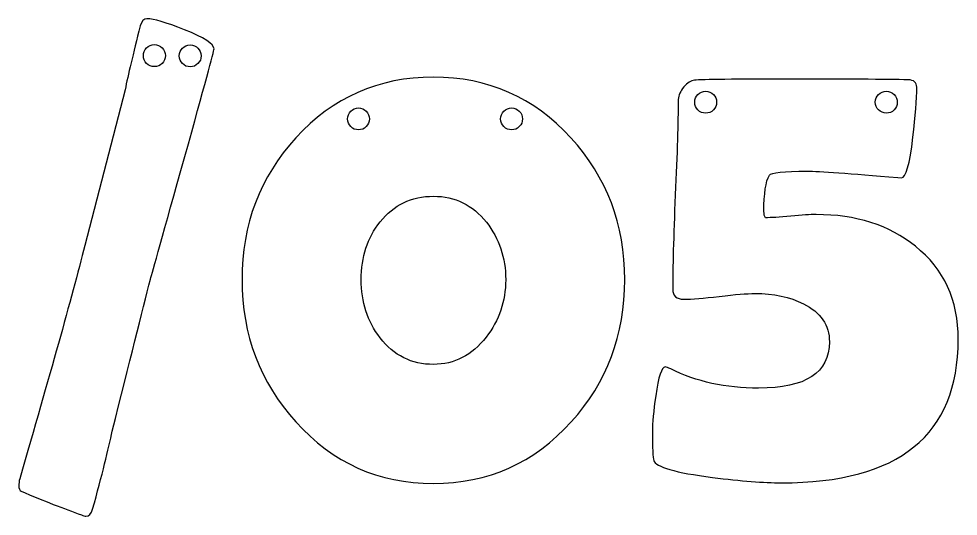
# Model space of a CAD drawing. Extents: x 52 to 552, y 106 to 316.
# Drawn here: x 157.5 to 308.5, y 106.4 to 186.4 of the extents above; entities that cross this region are included whole.
import ezdxf

# ---------------------------------------------------------------- set-up
doc = ezdxf.new("R2010")
doc.units = 0
doc.layers.add('Layer_1', color=7, linetype='CONTINUOUS')

msp = doc.modelspace()

# ---------------------------------------------------------------- linework, layer by layer
at = {"layer": 'Layer_1', "color": 7}
for points in [[(178.119154, 186.379859), (178.119154, 186.379859)], [(224.158308, 176.98605), (224.158308, 176.98605)], [(280.261548, 176.676266), (280.261548, 176.676266)], [(174.609565, 174.973563), (168.158143, 149.941222)], [(298.790106, 160.831582), (299.357852, 160.779769)], [(224.158308, 157.837932), (224.158308, 157.837932)]]:
    msp.add_lwpolyline(points, dxfattribs=at)
at = {"layer": 'Layer_1', "color": 3}
for points in [[(181.08553, 180.460409), (181.08553, 180.460409)], [(186.836219, 180.415685), (186.836219, 180.415685)], [(269.67504, 172.961928), (269.67504, 172.961928)], [(298.703605, 172.961928), (298.703605, 172.961928)], [(213.884267, 170.278051), (213.884267, 170.278051)], [(238.477908, 170.278051), (238.477908, 170.278051)]]:
    msp.add_lwpolyline(points, close=True, dxfattribs=at)
at = {"layer": 'Layer_1', "color": 7}
for points in [[(178.119154, 186.379859), (177.603026, 186.379862), (177.241917, 186.001345), (177.035466, 185.244357)], [(184.158269, 184.624792), (181.19913, 185.794682), (179.185821, 186.379859), (178.119154, 186.379859)], [(177.035466, 185.244357), (175.899978, 180.702423), (175.091285, 177.278937), (174.609565, 174.973563)], [(188.906438, 181.528064), (188.906438, 182.319463), (187.32386, 183.351671), (184.158269, 184.624792)], [(184.209532, 164.237541), (187.340714, 175.454746), (188.906438, 181.218387), (188.906438, 181.528064)], [(224.158308, 176.98605), (215.349706, 176.98605), (207.986082, 173.734418), (202.067803, 167.231194)], [(246.248259, 167.231194), (240.329982, 173.734418), (232.966909, 176.98605), (224.158308, 176.98605)], [(280.261548, 176.676266), (271.45295, 176.676266), (266.669853, 176.607745), (265.912865, 176.470111)], [(300.442094, 176.57319), (297.00124, 176.642007), (290.274446, 176.676266), (280.261548, 176.676266)], [(264.209609, 175.179718), (263.727887, 174.491544), (263.486965, 173.820442), (263.486965, 173.16668)], [(265.912865, 176.470111), (265.293509, 176.332477), (264.725737, 175.902297), (264.209609, 175.179718)], [(301.835566, 175.386423), (301.835566, 176.143413), (301.371141, 176.538781), (300.442094, 176.57319)], [(301.216004, 167.33482), (301.628895, 170.741274), (301.835566, 173.425134), (301.835566, 175.386423)], [(263.486965, 173.16668), (263.486965, 169.863455), (263.332519, 164.822583), (263.022842, 158.044087)], [(202.067803, 167.231194), (196.287159, 160.934418), (193.396636, 153.330423), (193.396636, 144.418596)], [(254.919426, 144.418596), (254.919426, 153.296015), (252.028906, 160.90001), (246.248259, 167.231194)], [(299.357852, 160.779769), (300.080426, 160.779769), (300.699876, 162.964931), (301.216004, 167.33482)], [(178.686906, 144.521675), (178.927766, 145.381891), (180.76867, 151.953673), (184.209532, 164.237541)], [(278.144882, 161.244442), (278.42015, 161.657345), (280.450315, 161.863457), (284.235257, 161.863457)], [(284.235257, 161.863457), (286.162129, 161.863457), (291.013755, 161.519753), (298.790106, 160.831582)], [(277.267899, 155.412035), (277.267899, 158.267949), (277.559937, 160.212186), (278.144882, 161.244442)], [(215.590216, 153.708779), (217.757959, 156.461467), (220.61422, 157.837932), (224.158308, 157.837932)], [(224.158308, 157.837932), (227.633575, 157.837932), (230.471881, 156.444062), (232.674033, 153.656965)], [(263.022842, 158.044087), (262.747574, 151.265592), (262.609432, 146.224722), (262.609432, 142.921497)], [(277.525869, 154.37961), (277.353827, 154.620469), (277.267899, 154.964721), (277.267899, 155.412035)], [(281.603207, 154.637578), (279.745144, 154.465535), (278.386083, 154.37961), (277.525869, 154.37961)], [(285.680545, 154.896096), (284.717095, 154.896096), (283.358054, 154.80962), (281.603207, 154.637578)], [(301.628866, 149.786333), (297.396606, 153.19278), (292.080527, 154.896096), (285.680545, 154.896096)], [(212.545303, 144.418596), (212.545303, 148.065909), (213.56011, 151.162544), (215.590216, 153.708779)], [(232.674033, 153.656965), (234.738548, 151.041914), (235.770759, 147.962683), (235.770759, 144.418596)], [(168.158143, 149.941222), (165.955994, 141.37348), (162.463438, 128.865657), (157.680643, 112.418355)], [(308.493696, 134.818632), (308.493696, 141.149814), (306.205213, 146.13902), (301.628866, 149.786333)], [(172.545265, 120.057086), (175.332362, 131.239882), (177.379379, 139.394792), (178.686906, 144.521675)], [(193.396636, 144.418596), (193.396636, 135.541177), (196.287159, 127.919778), (202.067803, 121.554188)], [(215.590216, 135.0766), (213.56011, 137.726063), (212.545303, 140.840103), (212.545303, 144.418596)], [(235.770759, 144.418596), (235.770759, 140.943328), (234.721694, 137.86355), (232.62277, 135.179679)], [(246.300075, 121.554188), (252.046311, 127.919778), (254.919426, 135.541177), (254.919426, 144.418596)], [(262.609432, 142.921497), (262.609432, 141.820419), (263.212016, 141.270054), (264.416314, 141.270054)], [(270.093282, 141.73473), (272.639519, 142.044407), (274.549495, 142.198853), (275.822613, 142.198853)], [(275.822613, 142.198853), (278.85057, 142.198853), (281.44851, 141.648486), (283.616259, 140.547413)], [(264.416314, 141.270054), (265.689433, 141.270054), (267.581453, 141.425051), (270.093282, 141.73473)], [(283.616259, 140.547413), (286.403344, 139.171066), (287.796676, 137.124049), (287.796676, 134.405772)], [(224.158308, 130.792554), (220.648629, 130.792554), (217.792368, 132.220686), (215.590216, 135.0766)], [(232.62277, 135.179679), (230.351801, 132.254948), (227.53035, 130.792554), (224.158308, 130.792554)], [(287.796676, 134.405772), (287.796676, 129.450932), (283.994662, 126.973185), (276.390365, 126.973185)], [(280.054843, 111.747513), (299.013993, 111.747513), (308.493696, 119.437987), (308.493696, 134.818632)], [(261.422665, 130.379694), (260.837717, 130.379694), (260.321611, 128.831381), (259.8743, 125.734604)], [(262.300201, 130.069913), (261.887298, 130.276364), (261.594707, 130.379694), (261.422665, 130.379694)], [(276.390365, 126.973185), (271.125851, 126.973185), (266.429233, 128.005395), (262.300201, 130.069913)], [(259.8743, 125.734604), (259.530215, 123.326004), (259.357814, 121.399171), (259.357814, 119.95401)], [(202.067803, 121.554188), (207.986082, 114.947744), (215.349706, 111.644445), (224.158308, 111.644445)], [(224.158308, 111.644445), (232.966909, 111.644445), (240.347387, 114.947744), (246.300075, 121.554188)], [(169.396723, 107.51528), (170.910702, 113.020674), (171.96032, 117.201175), (172.545265, 120.057086)], [(259.357814, 119.95401), (259.357811, 117.338956), (259.426885, 115.807505), (259.564519, 115.360183)], [(259.564519, 115.360183), (259.874196, 114.293524), (263.022498, 113.382031), (269.009591, 112.625055)], [(157.680643, 112.418355), (157.577417, 112.005436), (157.525751, 111.626919), (157.525751, 111.282834)], [(269.009591, 112.625055), (273.620346, 112.040093), (277.302155, 111.747513), (280.054843, 111.747513)], [(157.525751, 111.282834), (157.525751, 110.83554), (157.646489, 110.542932), (157.887348, 110.405321)], [(157.887348, 110.405321), (161.569067, 108.856908), (164.803294, 107.583776), (167.590391, 106.585951)], [(168.313035, 106.379787), (168.794755, 106.379787), (169.155864, 106.758304), (169.396723, 107.51528)], [(167.590391, 106.585951), (167.900068, 106.448311), (168.140992, 106.379787), (168.313035, 106.379787)]]:
    msp.add_open_spline(points, degree=3, dxfattribs=at)
at = {"layer": 'Layer_1', "color": 3}
for points in [[(177.554563, 180.460409), (177.554562, 180.928644), (177.740568, 181.377702), (178.071661, 181.708794)], [(178.071661, 181.708794), (178.402753, 182.039886), (178.851811, 182.225892), (179.320046, 182.225892)], [(179.320046, 182.225892), (179.788281, 182.225892), (180.237339, 182.039886), (180.568432, 181.708794)], [(180.568432, 181.708794), (180.899524, 181.377702), (181.08553, 180.928644), (181.08553, 180.460409)], [(183.305252, 180.415685), (183.305254, 181.390733), (184.095687, 182.181166), (185.070736, 182.181165)], [(185.070736, 182.181165), (186.045785, 182.181166), (186.836218, 181.390733), (186.836219, 180.415685)], [(179.320046, 178.694928), (178.344997, 178.694928), (177.554564, 179.48536), (177.554563, 180.460409)], [(181.08553, 180.460409), (181.085528, 179.48536), (180.295095, 178.694928), (179.320046, 178.694928)], [(183.82235, 179.167299), (183.491258, 179.498392), (183.305252, 179.94745), (183.305252, 180.415685)], [(186.836219, 180.415685), (186.836219, 179.94745), (186.650214, 179.498392), (186.319121, 179.167299)], [(185.070736, 178.650201), (184.6025, 178.650201), (184.153443, 178.836207), (183.82235, 179.167299)], [(186.319121, 179.167299), (185.988029, 178.836207), (185.538971, 178.650201), (185.070736, 178.650201)], [(266.144073, 172.961928), (266.144074, 173.936976), (266.934508, 174.727409), (267.909556, 174.727408)], [(267.909556, 174.727408), (268.884605, 174.727409), (269.675039, 173.936976), (269.67504, 172.961928)], [(295.172638, 172.961928), (295.172639, 173.936971), (295.963064, 174.727401), (296.938107, 174.727408)], [(296.938107, 174.727408), (297.406345, 174.727412), (297.855406, 174.541409), (298.186501, 174.210316)], [(298.186501, 174.210316), (298.517596, 173.879224), (298.703604, 173.430165), (298.703605, 172.961928)], [(266.661171, 171.713542), (266.330079, 172.044635), (266.144073, 172.493693), (266.144073, 172.961928)], [(269.67504, 172.961928), (269.67504, 172.493693), (269.489034, 172.044635), (269.157942, 171.713542)], [(296.938107, 171.196444), (295.963063, 171.196452), (295.172638, 171.986884), (295.172638, 172.961928)], [(298.703605, 172.961928), (298.703605, 172.49369), (298.517597, 172.04463), (298.186502, 171.713537)], [(210.3533, 170.278051), (210.3533, 170.746286), (210.539306, 171.195344), (210.870398, 171.526436)], [(210.870398, 171.526436), (211.201491, 171.857529), (211.650548, 172.043534), (212.118784, 172.043534)], [(212.118784, 172.043534), (212.587019, 172.043534), (213.036077, 171.857529), (213.367169, 171.526436)], [(213.367169, 171.526436), (213.698262, 171.195344), (213.884267, 170.746286), (213.884267, 170.278051)], [(234.946941, 170.278051), (234.946941, 170.746286), (235.132946, 171.195344), (235.464039, 171.526436)], [(235.464039, 171.526436), (235.795131, 171.857529), (236.244189, 172.043534), (236.712424, 172.043534)], [(236.712424, 172.043534), (237.18066, 172.043534), (237.629717, 171.857529), (237.96081, 171.526436)], [(237.96081, 171.526436), (238.291902, 171.195344), (238.477908, 170.746286), (238.477908, 170.278051)], [(267.909556, 171.196444), (267.441321, 171.196444), (266.992263, 171.38245), (266.661171, 171.713542)], [(269.157942, 171.713542), (268.82685, 171.38245), (268.377792, 171.196444), (267.909556, 171.196444)], [(298.186502, 171.713537), (297.855406, 171.382445), (297.406345, 171.196441), (296.938107, 171.196444)], [(210.870398, 169.029666), (210.539306, 169.360758), (210.3533, 169.809816), (210.3533, 170.278051)], [(213.884267, 170.278051), (213.884267, 169.809816), (213.698262, 169.360758), (213.367169, 169.029666)], [(235.464039, 169.029666), (235.132946, 169.360758), (234.946941, 169.809816), (234.946941, 170.278051)], [(238.477908, 170.278051), (238.477908, 169.809816), (238.291902, 169.360758), (237.96081, 169.029666)], [(212.118784, 168.512568), (211.650548, 168.512567), (211.201491, 168.698573), (210.870398, 169.029666)], [(213.367169, 169.029666), (213.036077, 168.698573), (212.587019, 168.512567), (212.118784, 168.512568)], [(236.712424, 168.512568), (236.244189, 168.512567), (235.795131, 168.698573), (235.464039, 169.029666)], [(237.96081, 169.029666), (237.629717, 168.698573), (237.18066, 168.512567), (236.712424, 168.512568)]]:
    msp.add_open_spline(points, degree=3, dxfattribs=at)

doc.saveas('drawing.dxf')
